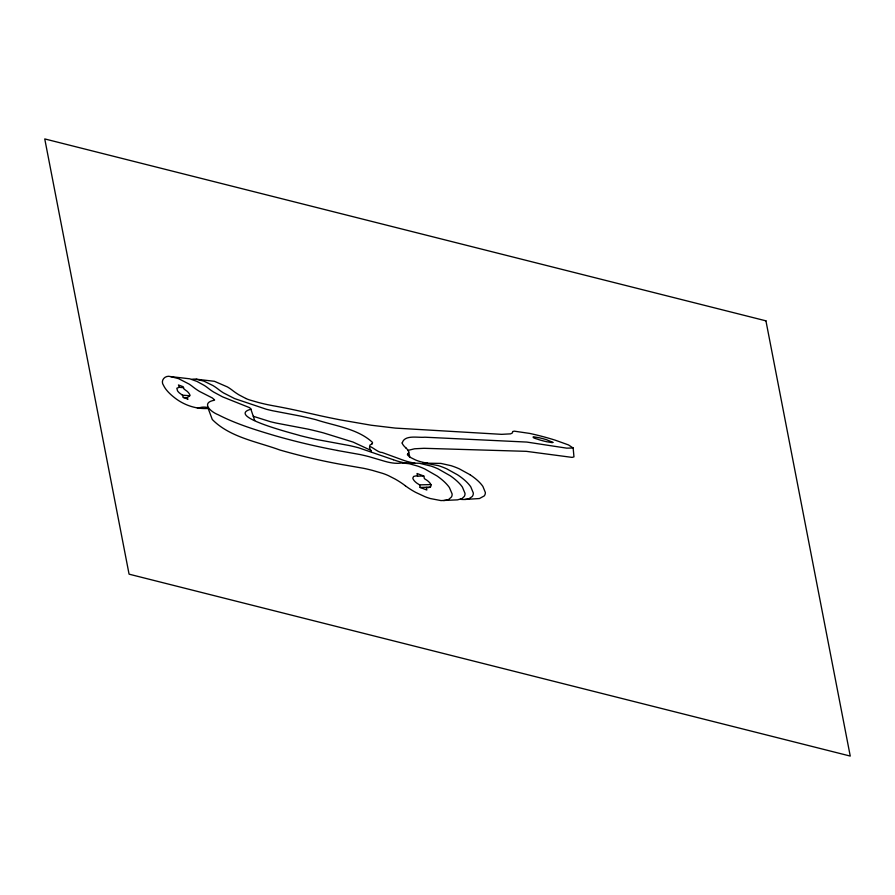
<?xml version="1.0" encoding="UTF-8"?>
<svg xmlns="http://www.w3.org/2000/svg" width="895" height="895" viewBox="0 0 895 895"><rect width="100%" height="100%" fill="white"/><g stroke="black" fill="none" stroke-linecap="round" stroke-linejoin="round"><path stroke-width="1.34" d="M245.834 398.488A16.412 6.545 19.5 0 0 250.443 400.21L258.722 402.571A93.953 37.467 19.5 0 0 267.806 404.708L273.534 405.827A297.52 118.632 19.5 0 1 306.94 412.729L320.555 415.806A403.186 160.776 19.5 0 0 340.626 419.934L371.246 425.237L395.355 428.101L501.614 434.343L510.62 433.851L512.443 432.889L512.701 431.535L514.267 431.166L529.616 433.404A121.933 48.621 19.5 0 1 555.247 440.183L568.526 444.938L573.136 448.026L566.647 448.138L526.819 442.074L424.912 437.207C418.155 437.957 404.484 434.411 402.235 442.969M371.928 443.965L370.687 444.692A5.068 2.025 19.5 0 0 369.803 445.799M417.607 476.129A6.433 2.562 19.5 0 0 415.705 475.95L413.624 476.442L412.841 478.053A11.87 4.732 19.5 0 0 413.098 479.004L414.005 480.447A16.2 6.455 19.5 0 0 416.846 483.132L419.554 484.877L420.124 487.462L426.848 490.012L426.288 487.428A6.444 2.573 19.5 0 0 428.448 487.618L430.439 487.093L431.166 485.47A11.959 4.766 19.5 0 0 430.887 484.508L429.958 483.065A16.233 6.478 19.5 0 0 427.094 480.391L424.387 478.646L423.805 476.017L417.014 473.5L417.607 476.129L423.816 476.039M405.882 447.936A15.002 5.985 19.5 0 1 408.075 450.386L414.553 448.787L424.062 448.305L526.294 451.337L572.106 457.39L573.963 456.864L573.136 447.836M405.345 485.761L407.348 487.238A44.504 17.743 19.5 0 0 415.66 492.362L425.047 496.725A27.812 11.087 19.5 0 0 430.394 498.56L441 500.585L457.502 499.857L461.977 498.604L464.304 496.401A31.795 12.675 19.5 0 0 464.997 493.335L462.413 487.115A48.509 19.343 19.5 0 0 450.297 475.793L438.248 468.946A31.314 12.485 19.5 0 0 431.066 466.082L419.352 463.263L402.929 463.028M460.332 499.298A20.708 8.256 19.5 0 0 464.908 499.455L479.451 498.537L484.24 495.919A30.777 12.273 19.5 0 0 485.336 492.451L482.897 486.444A45.768 18.247 19.5 0 0 469.976 474.697M464.908 499.455L468.946 498.761L472.236 496.512A31.28 12.474 19.5 0 0 473.298 492.977L470.781 486.835A47.29 18.862 19.5 0 0 457.602 474.853L446.896 468.924A30.877 12.306 19.5 0 0 438.36 465.635L425.147 463.174A20.428 8.144 19.5 0 0 422.529 463.308M443.752 500.585L448.496 499.589L451.438 497.027A32.388 12.91 19.5 0 0 452.098 493.895L449.402 487.54A50.232 20.026 19.5 0 0 437.04 475.972L424.823 468.98A31.761 12.664 19.5 0 0 417.551 466.049L409.306 463.755L402.694 463.028A20.328 8.111 19.5 0 0 400.054 463.162A23.136 9.23 19.5 0 1 397.056 463.319A23.941 9.543 19.5 0 1 384.895 461.328L368.941 456.64A91.279 36.393 19.5 0 0 360.003 454.526L337.449 450.509M420.124 487.462L430.383 487.137M419.554 484.877L430.92 484.575M425.382 463.174L440.866 463.409L450.99 465.668A30.486 12.15 19.5 0 1 459.426 468.902L469.976 474.697M254.717 420.516L250.779 408.914L249.66 407.684L222.542 396.843L213.525 391.988A41.752 16.647 19.5 0 1 208.367 388.352A31.951 12.743 19.5 0 0 204.351 385.465L196.945 381.415L189.785 378.809L170.676 376.605C165.139 374.837 159.892 380.543 163.628 385.577A48.833 19.466 19.5 0 0 173.462 396.821C183.106 404.831 195.535 409.306 208.177 408.456M179.213 387.3L176.841 388.24L177.512 390.813A16.434 6.556 19.5 0 0 179.38 392.939L182.412 395.154L189.785 395.758M182.412 395.154L183.307 397.458L187.424 397.783M183.542 387.703L179.38 387.322L178.463 384.973L183.173 386.718L184.079 389.079L187.178 391.339A16.524 6.589 19.5 0 1 189.08 393.509C192.28 397.033 184.918 396.519 187.984 399.237L183.307 397.458M191.743 379.39A12.552 5.001 19.5 0 1 196.184 379.189L214.431 381.304L227.419 386.931A30.363 12.105 19.5 0 1 232.756 390.6A40.588 16.177 19.5 0 0 239.054 394.908L245.845 398.476M196.195 379.2L203.993 381.169L212.887 385.532A31.202 12.44 19.5 0 1 218.29 389.269A40.946 16.323 19.5 0 0 223.414 392.871L234.613 398.588L266.285 409.239A96.984 38.675 19.5 0 0 272.516 410.727L300.485 416.074A198.679 79.219 19.5 0 1 315.857 419.677C334.764 425.919 357.497 428.526 372.443 442.354A9.118 3.636 19.5 0 1 371.906 443.954M170.676 376.605L178.508 378.619L188.968 384A32.936 13.134 19.5 0 1 193.018 386.931A43.799 17.464 19.5 0 0 199.518 391.439L212.26 397.917L214.487 399.796A3.278 1.309 19.5 0 1 214.509 400.222C200.827 402.549 210.135 411.566 218.179 414.743C236.213 424.006 255.724 429.969 275.089 435.731A296.491 118.23 19.5 0 0 337.426 450.453M393.353 459.739L358.671 447.802A94.053 37.501 19.5 0 0 349.542 445.587L316.282 439.434A203.266 81.053 19.5 0 1 299.982 435.585C298.013 434.69 224.533 416.645 250.813 409.25A3.278 1.309 19.5 0 0 250.779 408.914M253.285 416.287L270.357 421.679A88.963 35.476 19.5 0 0 276.533 423.134L307.981 429.119A185.265 73.871 19.5 0 1 323.341 432.856L353.077 442.074L371.045 450.431M407.717 454.112A4.385 1.745 19.5 0 0 407.449 454.85L409.753 457.088L415.582 459.996A16.065 6.41 19.5 0 0 420.437 461.652A25.026 9.979 19.5 0 0 427.732 463.196M207.819 407.493L212.283 419.498C229.78 437.308 256.988 441.627 279.743 449.961A272.203 108.541 19.5 0 0 341.364 464.438L363.65 468.32A83.738 33.383 19.5 0 1 372.488 470.401L382.545 473.343A22.073 8.805 19.5 0 1 388.408 475.625L395.053 479.026A52.055 20.753 19.5 0 1 405.334 485.761M371.369 451.673C364.813 439.546 377.31 453.138 381.964 452.422L402.269 459.84A26.47 10.55 19.5 0 0 414.933 463.14M408.053 450.386A12.866 5.135 19.5 0 1 408.567 451.606L409.809 457.121M405.972 447.936A19.399 7.742 19.5 0 1 402.123 442.947M408.612 451.617A14.611 5.829 19.5 0 1 407.672 454.089M197.012 407.695A12.329 4.911 19.5 0 0 200.748 407.438A14.309 5.706 19.5 0 1 208.166 407.538M406.095 463.084A26.492 10.561 19.5 0 1 393.364 459.717M552.853 442.376L552.539 442.566A3.602 1.432 19.5 0 1 551.823 442.589L546.375 441.66A43.9 17.497 19.5 0 1 541.363 440.396A35.196 14.029 19.5 0 1 538.935 439.68C537.94 439.076 531.921 437.991 533.196 436.827A4.151 1.656 19.5 0 1 533.789 436.827L539.26 437.767A43.788 17.464 19.5 0 1 544.227 439.031A35.341 14.096 19.5 0 1 546.632 439.747L552.853 442.376M765.93 320.835L44.75 138.926L129.07 574.165L850.25 756.074L765.93 320.835"/></g></svg>
